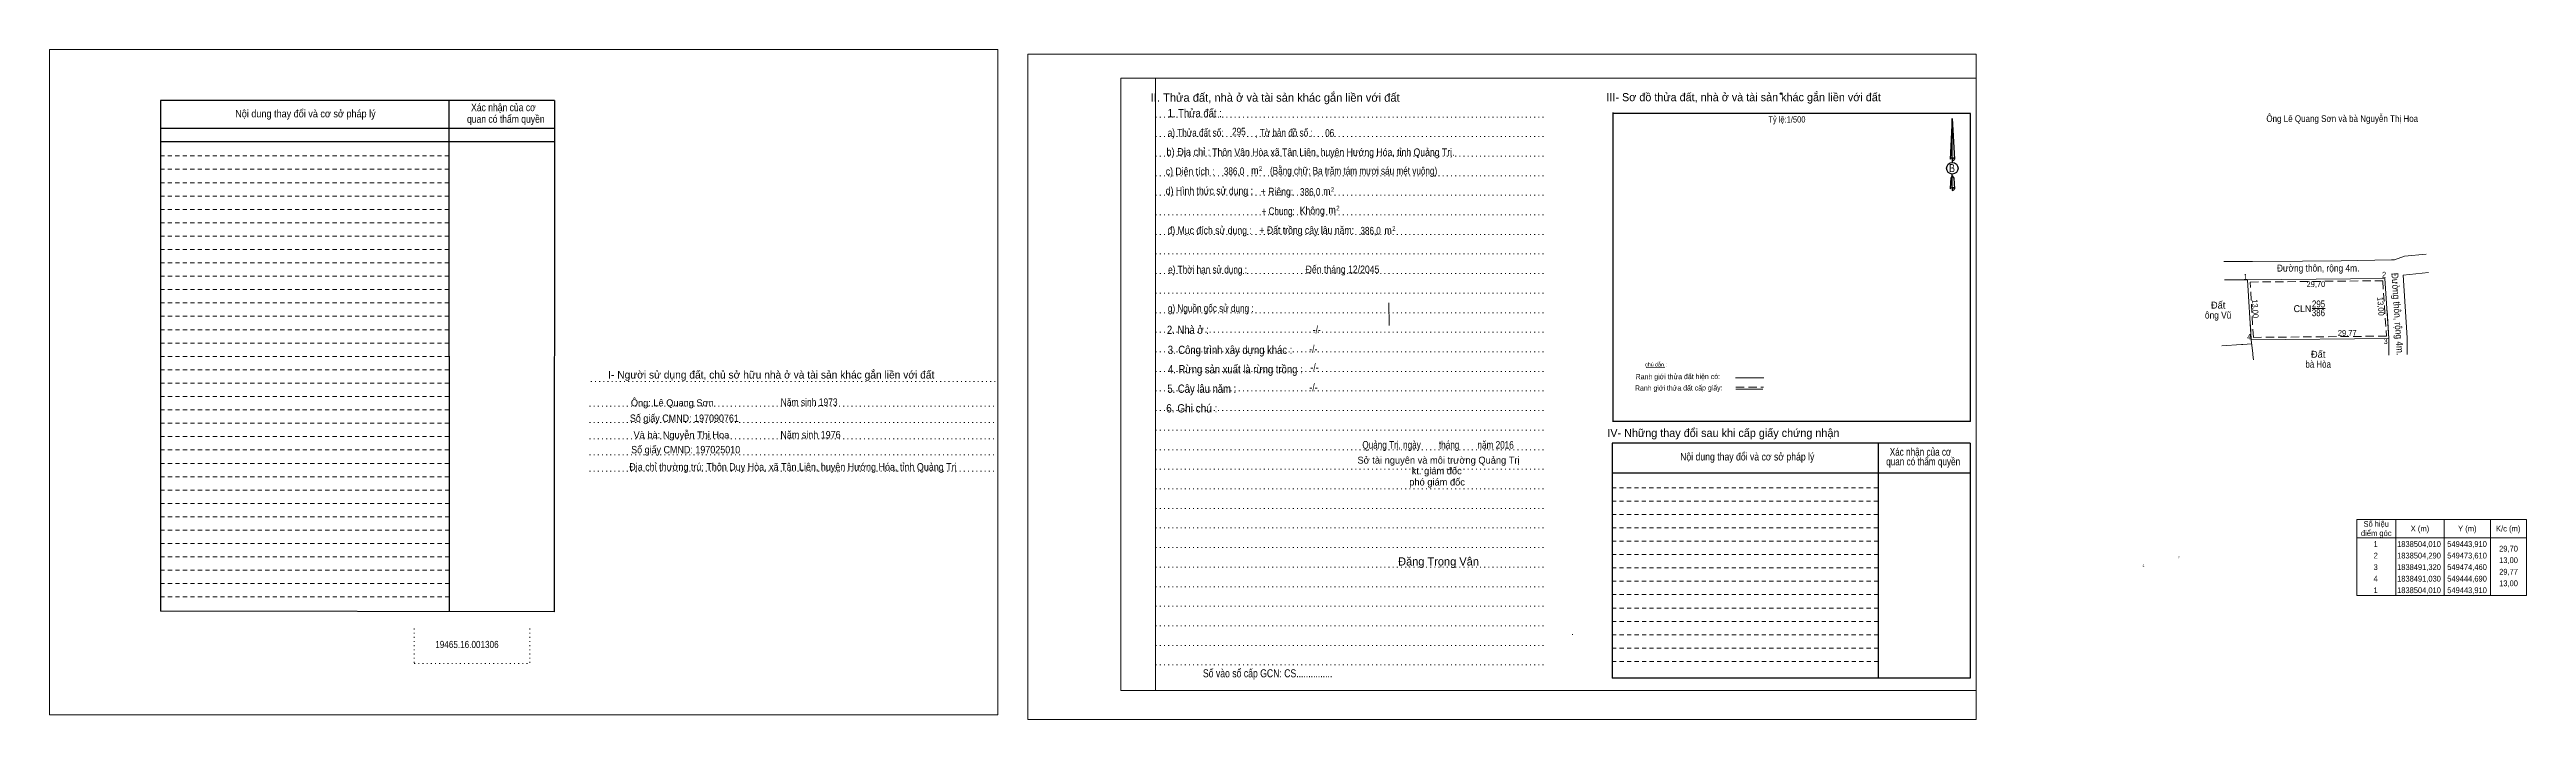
# Model space of a CAD drawing. Header units: metres. Extents: x 548968 to 549504, y 1838409 to 1838554.
import ezdxf
from ezdxf.enums import TextEntityAlignment as Align

# ---------------------------------------------------------------- set-up
doc = ezdxf.new("R2010")
doc.units = ezdxf.units.M
doc.header["$LTSCALE"] = 0.6
doc.header["$PDMODE"] = 32
doc.header["$PDSIZE"] = 0.3
for name, pattern in [('DOTTED', [1.5, 0.3, -1.2]), ('MEDIUM_DASHED', [4.5, 3, -1.5]), ('SHORT_DASHED', [2.7, 1.5, -1.2])]:
    doc.linetypes.add(name, pattern=pattern)
for name, color, linetype, lineweight in [('1', 7, 'DOTTED', 13), ('15', 7, 'Continuous', 13), ('18', 7, 'Continuous', 25), ('2', 7, 'SHORT_DASHED', 13), ('28', 7, 'Continuous', 25), ('31', 7, 'Continuous', 13), ('55', 7, 'Continuous', 13), ('63', 7, 'Continuous', 13), ('9', 7, 'Continuous', 13)]:
    doc.layers.add(name, color=color, linetype=linetype, lineweight=lineweight)
for name, color, linetype in [('13', 7, 'Continuous'), ('34', 7, 'Continuous'), ('44', 7, 'Continuous')]:
    doc.layers.add(name, color=color, linetype=linetype)

msp = doc.modelspace()

# ---------------------------------------------------------------- linework, layer by layer
at = {"layer": '1', "linetype": 'Continuous'}
for p, q in [((549200.08, 1838547.63), (549385.18, 1838547.63)), ((549200.08, 1838547.63), (549200.08, 1838415.13)), ((549385.18, 1838547.63), (549385.18, 1838414.02)), ((549200.08, 1838415.13), (549385.18, 1838415.13))]:
    msp.add_line(p, q, dxfattribs=at)
at = {"layer": '1'}
for p, q in [((549207.58, 1838547.63), (549207.58, 1838415.13)), ((549207.58, 1838547.63), (549207.58, 1838415.13)), ((549207.65, 1838539.23), (549292.19, 1838539.23)), ((549207.65, 1838534.99), (549292.19, 1838534.99)), ((549207.65, 1838530.76), (549292.19, 1838530.76)), ((549207.65, 1838526.53), (549292.19, 1838526.53)), ((549207.65, 1838522.29), (549292.19, 1838522.29)), ((549207.65, 1838518.05), (549292.19, 1838518.05)), ((549207.65, 1838513.81), (549292.19, 1838513.81)), ((549207.65, 1838509.59), (549292.19, 1838509.59)), ((549207.65, 1838505.34), (549292.19, 1838505.34)), ((549207.65, 1838501.11), (549292.19, 1838501.11)), ((549207.65, 1838496.87), (549292.19, 1838496.87)), ((549207.65, 1838492.64), (549292.19, 1838492.64)), ((549207.65, 1838488.4), (549292.19, 1838488.4)), ((549207.65, 1838484.17), (549292.19, 1838484.17)), ((549085.43, 1838482.02), (549173.49, 1838482.02)), ((549207.65, 1838479.93), (549292.19, 1838479.93)), ((549085.14, 1838476.61), (549173.19, 1838476.61)), ((549085.14, 1838473.11), (549173.19, 1838473.11)), ((549207.65, 1838475.69), (549292.19, 1838475.69)), ((549085.14, 1838469.61), (549173.19, 1838469.61)), ((549207.65, 1838471.45), (549292.19, 1838471.45)), ((549207.65, 1838467.22), (549292.19, 1838467.22)), ((549085.14, 1838466.12), (549173.19, 1838466.12)), ((549085.14, 1838462.61), (549173.19, 1838462.61)), ((549207.65, 1838462.99), (549292.19, 1838462.99)), ((549207.65, 1838458.75), (549292.19, 1838458.75)), ((549207.65, 1838454.51), (549292.19, 1838454.51)), ((549207.65, 1838450.28), (549292.19, 1838450.28)), ((549207.65, 1838446.05), (549292.19, 1838446.05)), ((549207.65, 1838441.81), (549292.19, 1838441.81)), ((549207.65, 1838437.57), (549292.19, 1838437.57)), ((549207.65, 1838433.33), (549292.19, 1838433.33)), ((549047.21, 1838428.49), (549047.21, 1838420.98)), ((549072.19, 1838428.49), (549072.19, 1838420.98)), ((549207.65, 1838429.11), (549292.19, 1838429.11)), ((549207.65, 1838424.87), (549292.19, 1838424.87)), ((549047.21, 1838420.98), (549072.19, 1838420.98)), ((549207.65, 1838420.63), (549292.19, 1838420.63))]:
    msp.add_line(p, q, dxfattribs=at)
at = {"layer": '1', "linetype": 'Continuous'}
for points in [[(548968.3, 1838409.84), (549173.5, 1838409.84), (549173.5, 1838553.84), (548968.3, 1838553.84)], [(548968.3, 1838553.84), (549173.5, 1838553.84), (549173.5, 1838409.84), (548968.3, 1838409.84)], [(548968.3, 1838409.84), (549173.5, 1838409.84), (549173.5, 1838553.84), (548968.3, 1838553.84)], [(549179.98, 1838408.83), (549385.18, 1838408.83), (549385.18, 1838552.83), (549179.98, 1838552.83)], [(549207.58, 1838547.63), (549385.18, 1838547.63), (549385.18, 1838415.13), (549207.58, 1838415.13)], [(549443.91, 1838504.01), (549473.61, 1838504.29), (549474.46, 1838491.32), (549444.69, 1838491.03)]]:
    msp.add_lwpolyline(points, close=True, dxfattribs=at)
at = {"layer": '1', "linetype": 'MEDIUM_DASHED'}
msp.add_lwpolyline([(549444.44, 1838503.51), (549473.14, 1838503.79), (549473.93, 1838491.81), (549445.16, 1838491.53)], close=True, dxfattribs=at)
at = {"layer": '15'}
for p, q in [((549438.77, 1838507.93), (549440.56, 1838507.94)), ((549438.77, 1838507.93), (549440.56, 1838507.94)), ((549438.89, 1838507.93), (549440.56, 1838507.94)), ((549440.56, 1838507.94), (549444.93, 1838507.97)), ((549440.56, 1838507.94), (549444.93, 1838507.97)), ((549440.56, 1838507.94), (549444.93, 1838507.97)), ((549444.93, 1838507.97), (549455.78, 1838508.06)), ((549444.93, 1838507.97), (549455.78, 1838508.06)), ((549444.93, 1838507.97), (549455.78, 1838508.06)), ((549455.78, 1838508.06), (549464.14, 1838508.12)), ((549455.78, 1838508.06), (549464.14, 1838508.12)), ((549455.78, 1838508.06), (549464.14, 1838508.12)), ((549464.14, 1838508.12), (549475.04, 1838508.32)), ((549477.57, 1838505.03), (549483.01, 1838505.59)), ((549478.46, 1838491.42), (549477.57, 1838505.03)), ((549441.07, 1838503.99), (549443.91, 1838504.01)), ((549443.91, 1838504.01), (549473.61, 1838504.29)), ((549258.09, 1838498.99), (549258.17, 1838494.09)), ((549444.5, 1838494.26), (549444.69, 1838491.03)), ((549474.46, 1838491.32), (549474.07, 1838497.33)), ((549442.61, 1838489.98), (549438.32, 1838489.67)), ((549442.86, 1838490), (549442.61, 1838489.98)), ((549442.87, 1838490), (549442.86, 1838490)), ((549444.74, 1838490.14), (549442.87, 1838490)), ((549474.46, 1838491.32), (549444.69, 1838491.03)), ((549444.69, 1838491.03), (549445.02, 1838488.04)), ((549474.45, 1838488.94), (549474.44, 1838487.66)), ((549474.46, 1838491.32), (549474.45, 1838489.65)), ((549474.45, 1838489.65), (549474.45, 1838488.94)), ((549478.45, 1838489.1), (549478.44, 1838487.85)), ((549445.02, 1838488.04), (549445.05, 1838487.79)), ((549445.05, 1838487.79), (549445.17, 1838486.68))]:
    msp.add_line(p, q, dxfattribs=at)
for points in [[(549475.04, 1838508.32), (549475.72, 1838508.33), (549477.86, 1838509.08), (549482.51, 1838509.56)], [(549438.89, 1838503.97), (549441.01, 1838503.99), (549441.07, 1838503.99)], [(549478.46, 1838491.42), (549478.45, 1838489.49), (549478.45, 1838489.1)]]:
    msp.add_lwpolyline(points, dxfattribs=at)
at = {"layer": '18'}
for p, q in [((549379.99, 1838538.93), (549380.46, 1838530.09)), ((549379.99, 1838538.93), (549380.46, 1838530.09)), ((549379.99, 1838538.93), (549380.46, 1838530.09)), ((549379.61, 1838531.47), (549379.53, 1838530.11)), ((549379.99, 1838530.39), (549379.99, 1838530.05)), ((549379.99, 1838530.05), (549379.99, 1838529.79)), ((549379.99, 1838529.79), (549379.99, 1838529.45)), ((549379.99, 1838529.79), (549379.99, 1838529.45)), ((549379.99, 1838529.79), (549379.99, 1838529.45)), ((549379.99, 1838526.47), (549379.99, 1838526.87)), ((549379.99, 1838526.47), (549379.99, 1838526.87)), ((549379.99, 1838526.47), (549379.99, 1838526.87)), ((549379.99, 1838526.47), (549380.35, 1838525.99)), ((549379.99, 1838526.47), (549380.35, 1838525.99)), ((549379.99, 1838526.47), (549380.35, 1838525.99)), ((549380.46, 1838530.09), (549380.46, 1838530.11)), ((549379.99, 1838523.97), (549379.99, 1838523.63)), ((549379.99, 1838523.63), (549379.99, 1838523.37)), ((549380.35, 1838525.99), (549380.46, 1838523.67)), ((549380.35, 1838525.99), (549380.46, 1838523.67)), ((549380.35, 1838525.99), (549380.46, 1838523.67)), ((549380.46, 1838523.67), (549380.46, 1838523.69))]:
    msp.add_line(p, q, dxfattribs=at)
for points in [[(549379.99, 1838530.39), (549379.99, 1838538.93), (549379.61, 1838531.47)], [(549379.99, 1838523.97), (549379.99, 1838526.47), (549379.67, 1838525.99), (549379.61, 1838525.05), (549379.53, 1838523.69)]]:
    msp.add_lwpolyline(points, dxfattribs=at)
msp.add_ellipse((549380.0086, 1838528.1347), major_axis=(0, 1.258), ratio=0.983453, dxfattribs=at)
for centre, start_param, end_param in [((549380.009, 1838530.0732), 1.57079633, 3.07445202), ((549380.009, 1838530.0732), 0.06714063, 1.57079633), ((549380.009, 1838530.0732), 4.71238898, 6.28318531), ((549380.009, 1838523.6527), 2.49106941, 3.07427841), ((549380.009, 1838523.6527), 1.57079633, 2.49106941), ((549380.009, 1838523.6527), 0.06714063, 1.57079633), ((549380.009, 1838523.6527), 4.71238898, 6.28318531)]:
    msp.add_ellipse(centre, major_axis=(0.4535, 0), ratio=0.655448, start_param=start_param, end_param=end_param, dxfattribs=at)
at = {"layer": '2', "linetype": 'Continuous', "lineweight": 25}
for p, q in [((549077.57, 1838542.79), (548992.3, 1838542.79)), ((548992.3, 1838542.79), (548992.3, 1838432.27)), ((549054.73, 1838542.79), (549054.76, 1838432.19)), ((549077.57, 1838536.76), (548992.41, 1838536.76)), ((549077.57, 1838533.87), (548992.41, 1838533.87))]:
    msp.add_line(p, q, dxfattribs=at)
at = {"layer": '2'}
for p, q in [((549054.73, 1838530.81), (548992.29, 1838530.81)), ((549054.73, 1838527.91), (548992.29, 1838527.91)), ((549054.73, 1838527.91), (548992.3, 1838527.91)), ((549054.73, 1838525.02), (548992.3, 1838525.02)), ((549054.73, 1838522.13), (548992.3, 1838522.13)), ((549054.73, 1838519.23), (548992.3, 1838519.23)), ((549054.73, 1838516.34), (548992.3, 1838516.34)), ((549054.73, 1838513.45), (548992.3, 1838513.45)), ((549054.74, 1838510.55), (548992.3, 1838510.55)), ((549054.74, 1838507.67), (548992.3, 1838507.67)), ((549054.74, 1838504.77), (548992.3, 1838504.77)), ((549054.75, 1838501.88), (548992.3, 1838501.88)), ((549054.75, 1838498.99), (548992.3, 1838498.99)), ((549054.75, 1838496.09), (548992.3, 1838496.09)), ((549054.75, 1838493.2), (548992.3, 1838493.2)), ((549054.75, 1838490.31), (548992.3, 1838490.31)), ((549054.75, 1838487.41), (548992.3, 1838487.41)), ((549054.75, 1838484.53), (548992.3, 1838484.53)), ((549054.75, 1838481.63), (548992.3, 1838481.63)), ((549054.75, 1838478.74), (548992.3, 1838478.74)), ((549054.75, 1838475.85), (548992.3, 1838475.85)), ((549054.75, 1838472.95), (548992.3, 1838472.95)), ((549054.76, 1838470.06), (548992.3, 1838470.06)), ((549054.76, 1838467.17), (548992.3, 1838467.17)), ((549054.76, 1838464.27), (548992.3, 1838464.27)), ((549054.76, 1838461.38), (548992.3, 1838461.38)), ((549054.77, 1838458.49), (548992.3, 1838458.49)), ((549054.77, 1838455.59), (548992.3, 1838455.59)), ((549054.77, 1838452.71), (548992.3, 1838452.71)), ((549363.95, 1838456.09), (549306.39, 1838456.09)), ((549363.96, 1838453.21), (549306.39, 1838453.21)), ((549054.77, 1838449.81), (548992.3, 1838449.81)), ((549054.77, 1838446.92), (548992.3, 1838446.92)), ((549363.96, 1838450.31), (549306.39, 1838450.31)), ((549363.97, 1838447.42), (549306.39, 1838447.42)), ((549054.77, 1838444.03), (548992.3, 1838444.03)), ((549054.77, 1838441.13), (548992.3, 1838441.13)), ((549363.97, 1838444.53), (549306.39, 1838444.53)), ((549363.97, 1838441.63), (549306.39, 1838441.63)), ((549054.77, 1838438.24), (548992.3, 1838438.24)), ((549054.77, 1838435.35), (548992.3, 1838435.35)), ((549363.97, 1838438.74), (549306.39, 1838438.74)), ((549363.98, 1838435.85), (549306.39, 1838435.85)), ((549363.99, 1838432.95), (549306.39, 1838432.95)), ((549363.99, 1838430.07), (549306.39, 1838430.07)), ((549363.99, 1838427.17), (549306.39, 1838427.17)), ((549363.99, 1838424.28), (549306.39, 1838424.28)), ((549364, 1838421.39), (549306.39, 1838421.39))]:
    msp.add_line(p, q, dxfattribs=at)
at = {"layer": '2', "linetype": 'Continuous', "lineweight": 25}
msp.add_lwpolyline([(549077.57, 1838542.79), (549077.52, 1838432.16), (548992.3, 1838432.27)], dxfattribs=at)
at = {"layer": '28'}
for p, q in [((549306.52, 1838540.19), (549306.52, 1838473.55)), ((549383.97, 1838473.33), (549306.45, 1838473.33)), ((549363.95, 1838468.63), (549364, 1838417.75)), ((549383.9, 1838468.63), (549383.87, 1838417.75)), ((549383.89, 1838462.17), (549306.39, 1838462.17)), ((549383.87, 1838417.75), (549306.39, 1838417.75))]:
    msp.add_line(p, q, dxfattribs=at)
at = {"layer": '28', "linetype": 'SHORT_DASHED', "lineweight": 13}
msp.add_line((549363.95, 1838458.99), (549306.39, 1838458.99), dxfattribs=at)
at = {"layer": '28'}
for points in [[(549383.97, 1838473.33), (549383.97, 1838539.97), (549306.45, 1838539.97)], [(549383.9, 1838468.63), (549306.39, 1838468.63), (549306.39, 1838417.75)]]:
    msp.add_lwpolyline(points, dxfattribs=at)
msp.add_point((549342.93, 1838544.29), dxfattribs=at)
at = {"layer": '31'}
msp.add_line((549297.84, 1838427.12), (549297.86, 1838427.32), dxfattribs=at)
at = {"layer": '55'}
for p, q in [((549313.74, 1838485.04), (549317.78, 1838485.09)), ((549333.19, 1838480.29), (549339.04, 1838480.29)), ((549333.19, 1838480.29), (549339.04, 1838480.29))]:
    msp.add_line(p, q, dxfattribs=at)
at = {"layer": '55', "linetype": 'MEDIUM_DASHED'}
msp.add_line((549333.18, 1838480.73), (549339.18, 1838480.73), dxfattribs=at)
at = {"layer": '63'}
for p, q in [((549457.89, 1838497.76), (549460.7, 1838497.76)), ((549475.94, 1838452.15), (549475.94, 1838435.65)), ((549486.44, 1838452.15), (549486.44, 1838435.65)), ((549496.44, 1838452.15), (549496.44, 1838435.65)), ((549467.54, 1838448.15), (549504.24, 1838448.15))]:
    msp.add_line(p, q, dxfattribs=at)
msp.add_lwpolyline([(549467.54, 1838452.15), (549504.24, 1838452.15), (549504.24, 1838435.65), (549467.54, 1838435.65)], close=True, dxfattribs=at)
at = {"layer": '9'}
msp.add_line((549333.13, 1838482.77), (549339.23, 1838482.77), dxfattribs=at)

# ---------------------------------------------------------------- texts
at = {"layer": '1'}
for s, width, p in [('295', 0.85, (549459.255, 1838498.02)), ('CLN', 0.95, (549455.77, 1838497)), ('386', 0.85, (549459.22, 1838496.12))]:
    msp.add_text(s, height=1.5, dxfattribs=dict(at, width=width)).set_placement(p, align=Align.CENTER)
at = {"layer": '13', "width": 0.8}
msp.add_text('295', height=1.65, dxfattribs=at).set_placement((549225.65, 1838535.25), align=Align.CENTER)
at = {"layer": '15'}
for s, width, p in [('Đường thôn, rộng 4m.', 0.9, (549459.17, 1838505.78)), ('ông Vũ', 0.9, (549437.525, 1838495.61)), ('bà Hòa', 0.85, (549459.17, 1838484.97))]:
    msp.add_text(s, height=1.5, dxfattribs=dict(at, width=width)).set_placement(p, align=Align.CENTER)
for p in [(549437.53, 1838497.77), (549459.17, 1838487.13)]:
    msp.add_text('Đất', height=1.5, dxfattribs=at).set_placement(p, align=Align.CENTER)
at = {"layer": '18'}
for s, height, p in [('II. Thửa đất, nhà ở và tài sản khác gắn liền với đất', 1.8, (549233.5, 1838542.54)), ('Sở tài nguyên và môi trường Quảng Trị', 1.5, (549268.84, 1838464.21)), ('kt. giám đốc', 1.5, (549268.45, 1838461.88)), ('phó giám đốc', 1.5, (549268.53, 1838459.48)), ('Đặng Trọng Vân', 1.782, (549268.835, 1838442.15))]:
    msp.add_text(s, height=height, dxfattribs=at).set_placement(p, align=Align.CENTER)
for s, height, width, p in [('a) Thửa đất số:              , Tờ bản đồ số : ', 1.65, 0.8, (549226.18, 1838535.01)), ('1. Thửa đất :', 1.8, 0.85, (549216.085, 1838539.17)), ('b) Địa chỉ : ', 1.65, 0.9, (549214.99, 1838530.87)), (' Thôn Vân Hòa xã Tân Liên, huyện Hướng Hóa, tỉnh Quảng Trị.', 1.65, 0.85, (549245.82, 1838530.79)), ('06', 1.65, 0.8, (549245.29, 1838534.96)), ('c) Diện tích :                                                   ', 1.65, 0.85, (549228.385, 1838526.65)), ('386,0', 1.65, 0.8, (549224.595, 1838526.68)), (' m', 1.65, 0.85, (549228.835, 1838526.84)), ('2', 1, 0.75, (549230.325, 1838527.55)), ('(Bằng chữ: Ba trăm tám mươi sáu mét vuông)', 1.65, 0.8, (549250.465, 1838526.77)), ('B', 1.728, 0.85, (549379.935, 1838527.31)), ('d) Hình thức sử dụng :', 1.65, 0.85, (549219.255, 1838522.44)), ('+ Riêng: ', 1.65, 0.85, (549234.145, 1838522.27)), ('386,0', 1.65, 0.8, (549241.075, 1838522.18)), (' m', 1.65, 0.85, (549244.415, 1838522.33)), ('2', 1, 0.75, (549245.925, 1838523.04)), ('đ) Mục đích sử dụng :', 1.65, 0.85, (549219.315, 1838513.89)), ('+ Đất trồng cây lâu năm:', 1.65, 0.85, (549240.325, 1838513.91)), ('       + Chung:', 1.65, 0.8, (549232.425, 1838518.03)), ('Không', 1.65, 0.85, (549241.515, 1838518.15)), (' m', 1.65, 0.85, (549245.565, 1838518.31)), ('2', 1, 0.75, (549247.075, 1838519.03)), ('386,0', 1.65, 0.8, (549254.145, 1838513.8)), ('2', 1, 0.75, (549259.185, 1838514.59)), (' m', 1.65, 0.85, (549257.675, 1838513.88)), ('e) Thời hạn sử dụng :', 1.65, 0.8, (549218.86, 1838505.39)), ('Đến tháng 12/2045', 1.65, 0.85, (549248.065, 1838505.43)), ('2. Nhà ở :', 1.8, 0.85, (549214.615, 1838492.27)), ('g) Nguồn gốc sử dụng :', 1.65, 0.8, (549219.56, 1838497.02)), ('3. Công trình xây dựng khác :', 1.8, 0.85, (549223.73, 1838487.93)), ('4. Rừng sản xuất là rừng trồng :', 1.8, 0.85, (549224.875, 1838483.74)), ('5. Cây lâu năm :', 1.8, 0.85, (549217.61, 1838479.53)), ('6. Ghi chú :', 1.8, 0.9, (549215.455, 1838475.28)), ('Quảng Trị, ngày        tháng        năm 2016', 1.65, 0.8, (549268.735, 1838467.45)), ('19465.16.001306', 1.55, 0.85, (549058.61, 1838424.29)), ('Số vào sổ cấp GCN: CS...............', 1.75, 0.8, (549231.86, 1838417.95))]:
    msp.add_text(s, height=height, dxfattribs=dict(at, width=width)).set_placement(p, align=Align.CENTER)
at = {"layer": '2'}
for s, height, width, p in [('Xác nhận của cơ', 1.63, 0.85, (549066.505, 1838540.49)), ('Xác nhận của cơ', 1.63, 0.85, (549066.505, 1838540.49)), ('Nội dung thay đổi và cơ sở pháp lý', 1.63, 0.9, (549023.67, 1838539.15)), ('Nội dung thay đổi và cơ sở pháp lý', 1.63, 0.9, (549023.67, 1838539.15)), (' quan có thẩm quyền', 1.63, 0.85, (549066.765, 1838537.99)), (' quan có thẩm quyền', 1.63, 0.85, (549066.765, 1838537.99)), ('Tỷ lệ:1/500', 1.35, 0.9, (549344.22, 1838538.04))]:
    msp.add_text(s, height=height, dxfattribs=dict(at, width=width)).set_placement(p, align=Align.CENTER)
at = {"layer": '28'}
for s, height, p in [('III- Sơ đồ thửa đất, nhà ở và tài sản khác gắn liền với đất', 1.75, (549334.85, 1838542.65)), ('I- Người sử dụng đất, chủ sở hữu nhà ở và tài sản khác gắn liền với đất', 1.653, (549124.465, 1838482.63)), ('Ông: Lê Quang Sơn', 1.49, (549103.045, 1838476.63)), ('Và bà: Nguyễn Thị Hoa', 1.49, (549105.025, 1838469.68)), ('IV- Những thay đổi sau khi cấp giấy chứng nhận', 1.75, (549330.475, 1838469.98))]:
    msp.add_text(s, height=height, dxfattribs=at).set_placement(p, align=Align.CENTER)
for s, height, width, p in [('-/-', 1.65, 0.85, (549242.495, 1838492.37)), ('-/-', 1.65, 0.85, (549241.735, 1838488.19)), ('-/-', 1.65, 0.85, (549242.005, 1838484.24)), ('Năm sinh 1973', 1.61, 0.85, (549132.655, 1838476.71)), ('-/-', 1.65, 0.85, (549241.795, 1838479.91)), ('Số giấy CMND: 197090761', 1.61, 0.9, (549105.665, 1838473.23)), ('Số giấy CMND: 197025010', 1.61, 0.9, (549105.945, 1838466.43)), ('Năm sinh 1976', 1.61, 0.9, (549132.955, 1838469.66)), ('Xác nhận của cơ', 1.65, 0.8, (549373.135, 1838465.93)), ('Địa chỉ thường trú: Thôn Duy Hòa, xã Tân Liên, huyện Hướng Hóa, tỉnh Quảng Trị', 1.61, 0.9, (549129.16, 1838462.7)), ('Nội dung thay đổi và cơ sở pháp lý', 1.65, 0.85, (549335.64, 1838464.89)), (' quan có thẩm quyền', 1.65, 0.8, (549373.455, 1838463.84))]:
    msp.add_text(s, height=height, dxfattribs=dict(at, width=width)).set_placement(p, align=Align.CENTER)
at = {"layer": '34', "width": 0.9}
msp.add_text('Ông Lê Quang Sơn và bà Nguyễn Thị Hoa', height=1.44, dxfattribs=at).set_placement((549447.96, 1838538.17))
at = {"layer": '44', "width": 0.8}
for p in [(549421.37, 1838441.84), (549429.02, 1838443.69)]:
    msp.add_text('2', height=0.5, dxfattribs=at).set_placement(p, align=Align.CENTER)
at = {"layer": '55', "width": 0.8}
for s, height, p in [('Ranh giới thửa đất hiện có:', 1.128, (549320.6187, 1838482.4875)), ('Ranh giới thửa đất cấp giấy:', 1.123, (549320.8187, 1838480.0281))]:
    msp.add_text(s, height=height, rotation=0.135, dxfattribs=at).set_placement(p, align=Align.CENTER)
at = {"layer": '55'}
msp.add_text('chú dẫn :', height=0.8282, rotation=359.974, dxfattribs=at).set_placement((549315.8998, 1838485.2389), align=Align.CENTER)
at = {"layer": '63'}
for s, width, p in [(' 1', 0.75, (549443.91, 1838504.01)), (' 2', 0.85, (549473.88, 1838504.47)), (' 4', 0.85, (549444.69, 1838491.03)), (' 3', 0.8, (549474.2, 1838490.09)), ('29,70', 0.85, (549502.39, 1838445.18)), ('29,77', 0.85, (549502.39, 1838440.18)), ('13,00', 0.85, (549502.39, 1838442.68)), ('13,00', 0.85, (549502.39, 1838437.68))]:
    msp.add_text(s, height=1.25, dxfattribs=dict(at, width=width)).set_placement(p, align=Align.RIGHT)
for s, height, rotation, width, p in [('Đường thôn, rộng 4m.', 1.5, 273.781, 0.9, (549475.6024, 1838496.5395)), ('13,00', 1.25, 273.439, 0.9, (549444.9213, 1838497.7075)), ('29,70', 1.25, 0.54, 0.85, (549458.6791, 1838502.4271)), ('13,00', 1.25, 273.75, 0.9, (549472.1015, 1838498.2159)), ('29,77', 1.25, 0.558, 0.85, (549465.4639, 1838491.8775))]:
    msp.add_text(s, height=height, rotation=rotation, dxfattribs=dict(at, width=width)).set_placement(p, align=Align.CENTER)
for s, width, p in [('Số hiệu', 0.85, (549471.74, 1838450.53)), ('điểm góc', 0.9, (549471.74, 1838448.53)), (' 1', 0.75, (549471.39, 1838446.18)), ('1838504,010', 0.85, (549480.99, 1838446.18)), ('X (m)', 0.95, (549481.19, 1838449.53)), ('549443,910', 0.85, (549491.39, 1838446.18)), ('Y (m)', 0.95, (549491.445, 1838449.53)), ('K/c (m)', 0.95, (549500.285, 1838449.53)), (' 3', 0.8, (549471.385, 1838441.18)), (' 2', 0.85, (549471.395, 1838443.68)), ('1838504,290', 0.85, (549480.99, 1838443.68)), ('1838491,320', 0.85, (549480.99, 1838441.18)), ('549473,610', 0.85, (549491.39, 1838443.68)), ('549474,460', 0.85, (549491.39, 1838441.18)), (' 4', 0.85, (549471.39, 1838438.68)), (' 1', 0.75, (549471.39, 1838436.18)), ('1838491,030', 0.85, (549480.99, 1838438.68)), ('1838504,010', 0.85, (549480.99, 1838436.18)), ('549444,690', 0.85, (549491.39, 1838438.68)), ('549443,910', 0.85, (549491.39, 1838436.18))]:
    msp.add_text(s, height=1.25, dxfattribs=dict(at, width=width)).set_placement(p, align=Align.CENTER)

doc.saveas('drawing.dxf')
